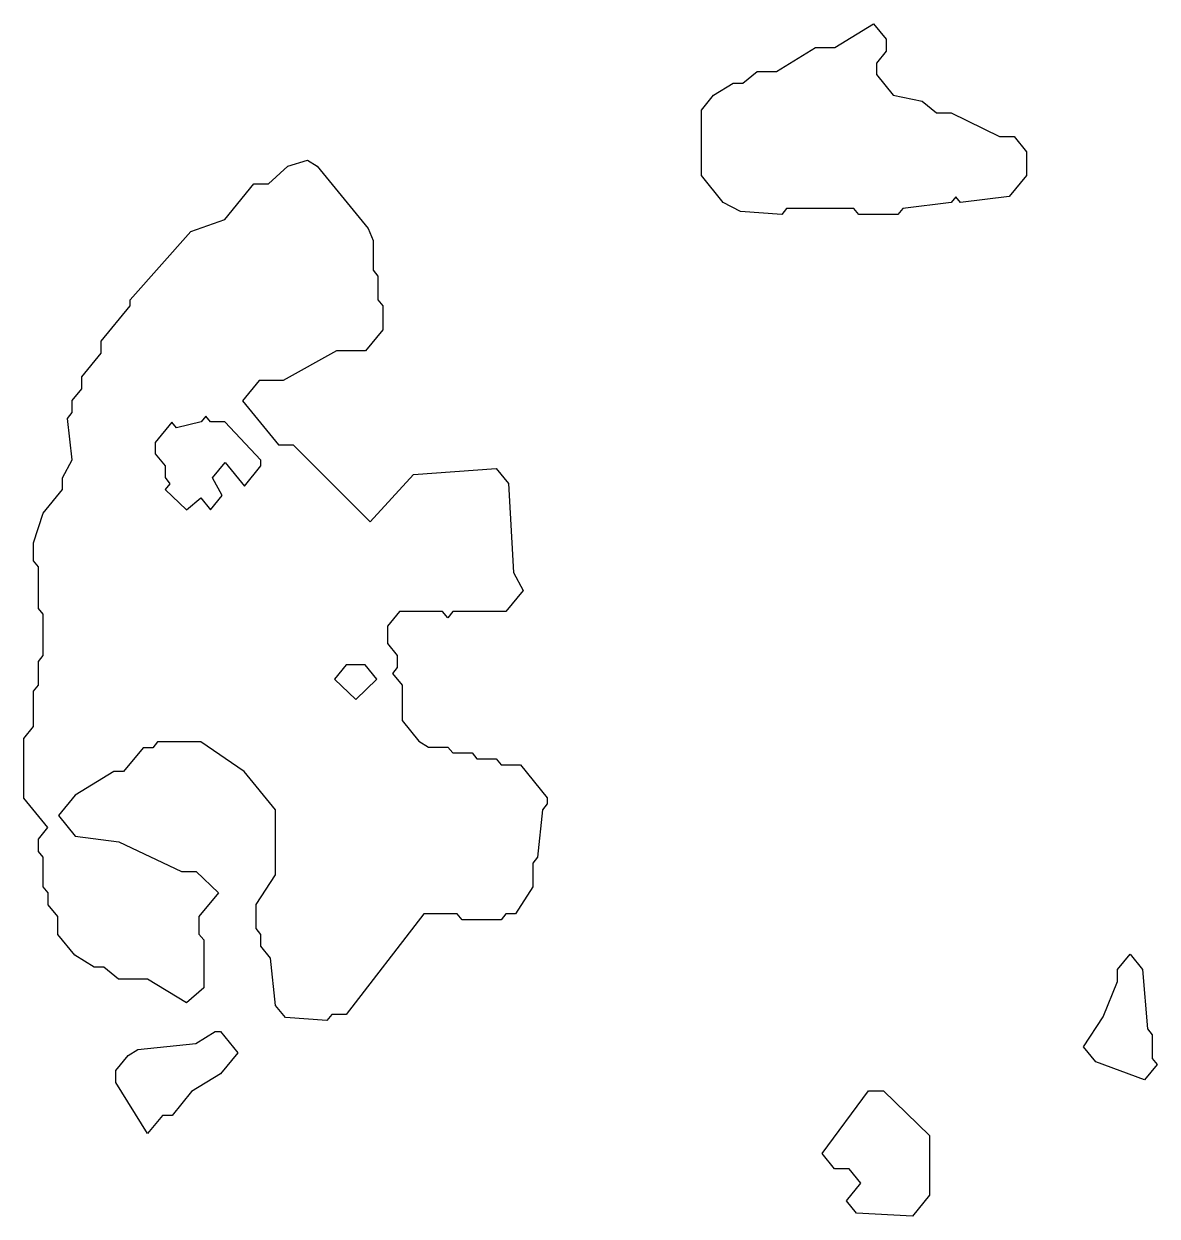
# Model space of a CAD drawing. Header units: millimetres. Extents: x 0 to 1423, y 0 to 377.
# Drawn here: x 0 to 273.2, y 89.3 to 376.7 of the extents above; entities outside this region: 2.
import ezdxf

# ---------------------------------------------------------------- set-up
doc = ezdxf.new("R2010")
doc.units = ezdxf.units.MM
doc.layers.add('GRAY_L', color=7, linetype='Continuous')

msp = doc.modelspace()

# ---------------------------------------------------------------- linework, layer by layer
at = {"layer": 'GRAY_L'}
for points in [[(168.59, 333.59), (163.31, 340.07), (163.31, 355.85), (166.25, 359.46), (170.96, 362.34), (173.28, 362.34), (176.78, 365.2), (181.46, 365.2), (190.79, 370.92), (195.45, 370.92), (204.84, 376.66), (207.83, 372.99), (207.83, 370.07), (205.5, 367.21), (205.5, 364.42), (209.54, 359.48), (216.52, 358.05), (220.01, 355.2), (223.5, 355.2), (235.17, 349.49), (238.69, 349.49), (241.66, 345.85), (241.66, 340.07), (237.53, 335.01), (225.77, 333.57), (224.64, 334.94), (223.53, 333.58), (211.87, 332.15), (210.69, 330.72), (201.27, 330.72), (200.1, 332.14), (183.87, 332.14), (182.7, 330.71), (172.71, 331.43), (168.59, 333.59)], [(57.16, 157.21), (55.99, 158.64), (55.99, 164.42), (60.66, 171.56), (60.66, 187.21), (53.11, 196.46), (42.65, 203.57), (32.23, 203.57), (31.06, 202.14), (28.73, 202.14), (24.06, 196.43), (21.71, 196.43), (12.41, 190.74), (8.39, 185.82), (12.4, 180.91), (22.87, 179.48), (38.03, 172.34), (41.55, 172.34), (46.89, 167.25), (42.19, 161.49), (42.19, 157.28), (43.36, 155.85), (43.36, 144.34), (39.19, 140.69), (29.82, 146.43), (22.81, 146.43), (19.31, 149.29), (16.99, 149.29), (12.28, 152.17), (8.17, 157.21), (8.17, 161.49), (5.83, 164.35), (5.83, 167.21), (4.67, 168.64), (4.67, 175.78), (3.5, 177.21), (3.5, 180.14), (5.8, 182.96), (0, 190.07), (0, 204.42), (2.33, 207.28), (2.33, 215.85), (3.5, 217.28), (3.5, 222.99), (4.67, 224.42), (4.67, 234.35), (3.5, 235.78), (3.5, 245.78), (2.33, 247.21), (2.33, 251.55), (4.68, 258.72), (9.33, 264.42), (9.33, 267.27), (11.66, 271.55), (10.49, 281.56), (11.66, 282.99), (11.66, 285.85), (14, 288.71), (14, 291.57), (18.66, 297.28), (18.66, 300.14), (25.66, 308.71), (25.66, 310.14), (40.29, 326.62), (48.45, 329.47), (55.46, 338.06), (58.97, 338.06), (63.62, 342.33), (68.35, 343.78), (70.74, 342.32), (83.01, 327.3), (84.19, 324.41), (84.19, 317.28), (85.35, 315.85), (85.35, 310.14), (86.52, 308.71), (86.52, 302.92), (82.38, 297.86), (75.36, 297.86), (62.53, 290.72), (56.72, 290.72), (52.72, 285.82), (61.39, 275.2), (64.88, 275.2), (83.5, 256.67), (93.95, 268.06), (113.88, 269.49), (116.84, 265.85), (118.01, 244.41), (120.37, 240.09), (116.21, 235), (103.38, 235), (102.17, 233.51), (100.95, 235), (90.55, 235), (87.68, 231.49), (87.68, 227.28), (90.02, 224.42), (90.02, 221.49), (88.88, 220.1), (91.18, 217.28), (91.18, 208.71), (95.23, 203.75), (97.53, 202.34), (102.21, 202.34), (103.38, 200.92), (108.05, 200.92), (109.21, 199.49), (113.88, 199.49), (115.04, 198.06), (119.71, 198.06), (126.18, 190.14), (126.18, 188.64), (125.01, 187.2), (123.84, 175.78), (122.68, 174.35), (122.68, 168.64), (118.55, 162.14), (116.21, 162.14), (115.04, 160.72), (105.62, 160.72), (104.45, 162.14), (96.38, 162.14), (77.72, 137.86), (74.22, 137.86), (73.05, 136.43), (63.04, 137.15), (60.66, 140.06), (59.49, 151.49), (57.16, 154.35), (57.16, 157.21)], [(45.01, 259.55), (47.81, 262.97), (45.47, 267.26), (48.51, 270.97), (53.17, 265.26), (57.16, 270.14), (57.16, 271.49), (48.47, 280.72), (44.96, 280.72), (43.84, 282.09), (42.73, 280.73), (36.81, 279.27), (35.68, 280.66), (31.69, 275.78), (31.69, 272.99), (34.03, 270.14), (34.03, 267.28), (35.22, 265.82), (34.06, 264.4), (39.18, 259.52), (42.69, 262.38), (45.01, 259.55)], [(77.72, 222.14), (74.89, 218.68), (80, 213.81), (85.12, 218.68), (82.29, 222.14), (77.72, 222.14)], [(263.62, 148.71), (266.64, 152.4), (269.65, 148.71), (270.82, 134.43), (271.99, 132.99), (271.99, 127.28), (273.18, 125.82), (270.17, 122.13), (258.41, 126.45), (255.43, 130.09), (260.13, 137.29), (263.62, 145.84), (263.62, 148.71)], [(1345.62, 0), (1343.13, 2.92), (1343.13, 5.83), (1349.2, 24.4), (1349.2, 27.21), (1343.14, 35.77), (1338.27, 58.71), (1349.16, 68.68), (1346.78, 71.49), (1346.78, 81.56), (1357.69, 95.83), (1354.07, 105.76), (1351.63, 108.64), (1351.63, 113), (1366.86, 128.06), (1368.07, 128.06), (1376.57, 138.06), (1377.89, 138.06), (1380.98, 132.96), (1378.54, 128.65), (1378.54, 122.93), (1374.89, 115.78), (1372.46, 105.78), (1368.85, 98.7), (1377.33, 91.57), (1376.11, 84.35), (1371.83, 77.88), (1364.51, 73.58), (1356.03, 72.15), (1350.67, 67.24), (1356.02, 62.34), (1360.86, 62.34), (1365.76, 59.46), (1370.05, 54.42), (1366.41, 35.84), (1371.81, 29.49), (1374.24, 29.49), (1379.77, 22.98), (1378.54, 20.08), (1378.54, 14.37), (1374.88, 4.34), (1371.81, 0.72), (1345.62, 0)], [(41.48, 130.91), (46.15, 133.77), (47.39, 133.77), (51.55, 128.67), (47.41, 123.6), (40.41, 119.31), (35.72, 113.57), (33.39, 113.57), (29.83, 109.22), (22.16, 121.5), (22.16, 124.42), (25.11, 128.03), (27.48, 129.48), (41.48, 130.91)], [(195.44, 100.72), (192.44, 104.38), (203.6, 119.49), (207.19, 119.49), (218.33, 108.72), (218.33, 94.35), (214.19, 89.28), (200.68, 90), (198.27, 92.96), (201.77, 97.24), (198.94, 100.72), (195.44, 100.72)], [(1408.74, 4.29), (1406.27, 7.2), (1401.4, 28.7), (1414.25, 45.26), (1417.37, 41.58), (1419.81, 35.84), (1419.81, 33), (1423.46, 28.71), (1423.46, 17.21), (1413.08, 3.56), (1408.74, 4.29)]]:
    msp.add_lwpolyline(points, close=True, dxfattribs=at)

doc.saveas('drawing.dxf')
